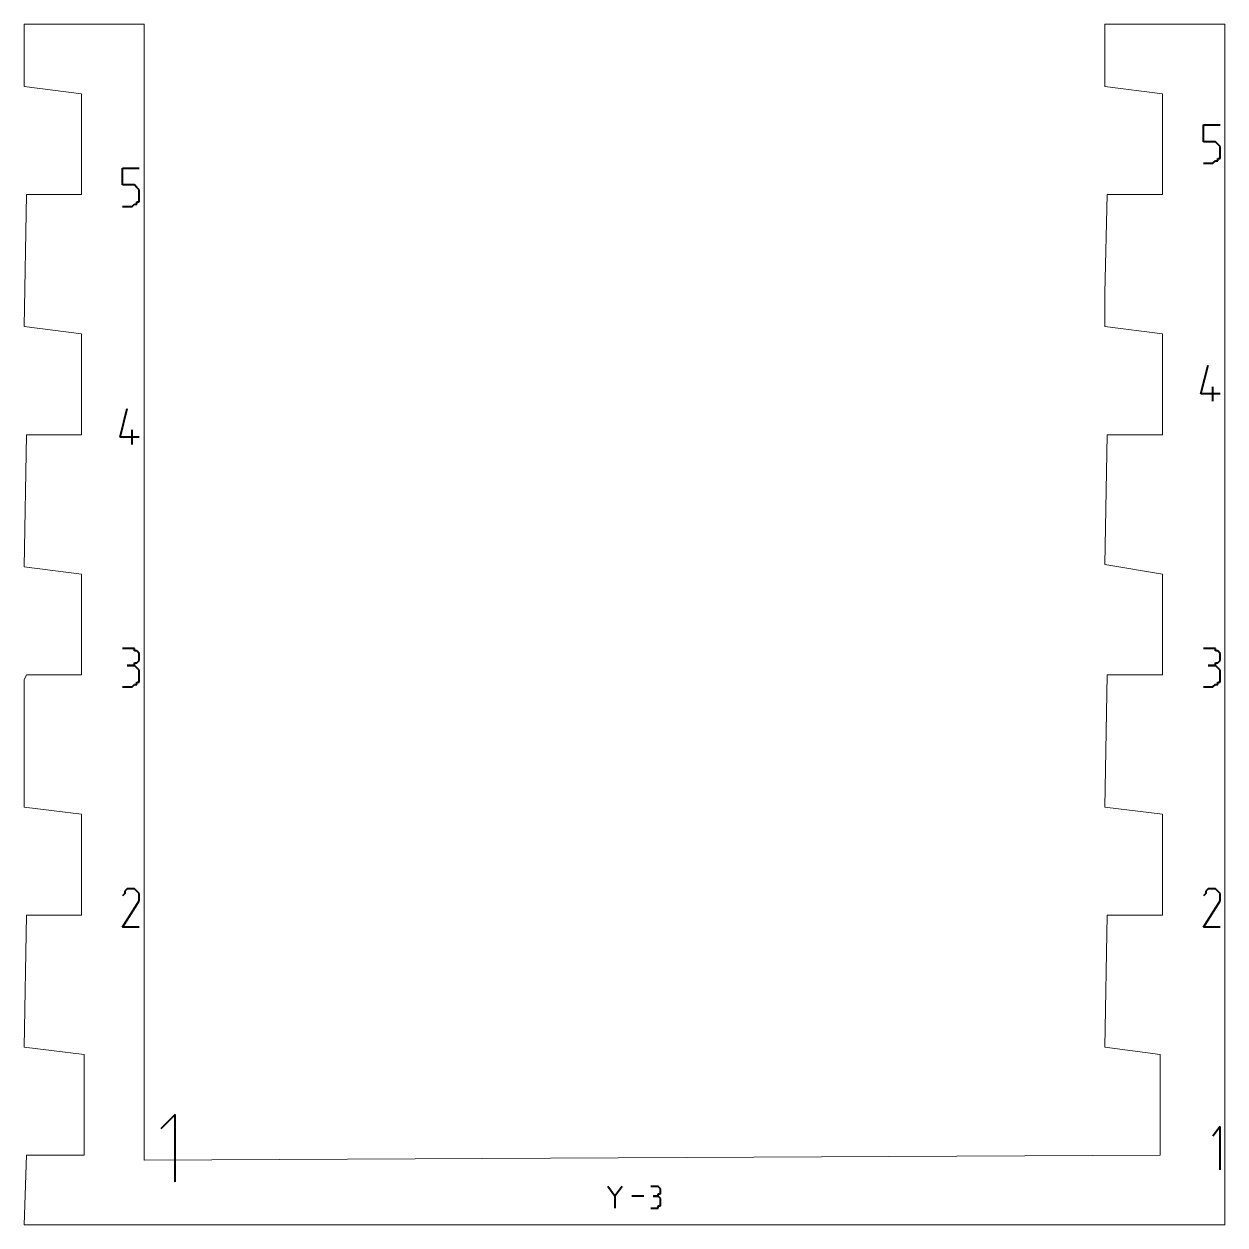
# Model space of a CAD drawing. Header units: centimetres. Extents: x -7.4 to 8.2, y -13 to 13.3.
# Drawn here: x -7.41 to -2.4, y -13 to -8 of the extents above; entities that cross this region are included whole.
import ezdxf

# ---------------------------------------------------------------- set-up
doc = ezdxf.new("R2010")
doc.units = ezdxf.units.CM
doc.header["$MEASUREMENT"] = 0
doc.layers.add('layer 1', color=7, linetype='Continuous')

msp = doc.modelspace()

# ---------------------------------------------------------------- linework, layer by layer
at = {"layer": 'layer 1', "color": 5, "lineweight": 13}
for points in [[(-6.90505, -8.00295), (-6.90505, -8.00295), (-7.40511, -8.00295), (-7.40511, -8.00295)], [(-7.40511, -8.00295), (-7.40511, -8.00295), (-7.40511, -8.26303), (-7.40511, -8.26303)], [(-6.90505, -10.25296), (-6.90505, -10.25296), (-6.90505, -8.00295), (-6.90505, -8.00295)], [(-2.40475, -8.00295), (-2.40475, -8.00295), (-2.90482, -8.00295), (-2.90482, -8.00295)], [(-2.90482, -8.00295), (-2.90482, -8.00295), (-2.90482, -8.26303), (-2.90482, -8.26303)], [(-2.40475, -10.503), (-2.40475, -10.503), (-2.40475, -8.00295), (-2.40475, -8.00295)], [(-7.40511, -8.26303), (-7.40511, -8.26303), (-7.16514, -8.29293), (-7.16514, -8.29293)], [(-7.16514, -8.29293), (-7.16514, -8.29293), (-7.16514, -8.71309), (-7.16514, -8.71309)], [(-2.90482, -8.26303), (-2.90482, -8.26303), (-2.66484, -8.29293), (-2.66484, -8.29293)], [(-2.66484, -8.29293), (-2.66484, -8.29293), (-2.66484, -8.71309), (-2.66484, -8.71309)], [(-7.39533, -8.71309), (-7.39533, -8.71309), (-7.40511, -9.26289), (-7.40511, -9.26289)], [(-7.16514, -8.71309), (-7.16514, -8.71309), (-7.39533, -8.71309), (-7.39533, -8.71309)], [(-2.89476, -8.71309), (-2.89476, -8.71309), (-2.90482, -9.12293), (-2.90482, -9.12293)], [(-2.66484, -8.71309), (-2.66484, -8.71309), (-2.89476, -8.71309), (-2.89476, -8.71309)], [(-2.90482, -9.12293), (-2.90482, -9.12293), (-2.90482, -9.26289), (-2.90482, -9.26289)], [(-7.40511, -9.26289), (-7.40511, -9.26289), (-7.16514, -9.29306), (-7.16514, -9.29306)], [(-7.16514, -9.29306), (-7.16514, -9.29306), (-7.16514, -9.71295), (-7.16514, -9.71295)], [(-2.90482, -9.26289), (-2.90482, -9.26289), (-2.66484, -9.29306), (-2.66484, -9.29306)], [(-2.66484, -9.29306), (-2.66484, -9.29306), (-2.66484, -9.71295), (-2.66484, -9.71295)], [(-7.39533, -9.71295), (-7.39533, -9.71295), (-7.40511, -10.26302), (-7.40511, -10.26302)], [(-7.16514, -9.71295), (-7.16514, -9.71295), (-7.39533, -9.71295), (-7.39533, -9.71295)], [(-2.89476, -9.71295), (-2.89476, -9.71295), (-2.90482, -10.25296), (-2.90482, -10.25296)], [(-2.66484, -9.71295), (-2.66484, -9.71295), (-2.89476, -9.71295), (-2.89476, -9.71295)], [(-7.40511, -10.26302), (-7.40511, -10.26302), (-7.16514, -10.29318), (-7.16514, -10.29318)], [(-7.16514, -10.29318), (-7.16514, -10.29318), (-7.16514, -10.71307), (-7.16514, -10.71307)], [(-6.90505, -12.50325), (-6.90505, -12.50325), (-6.90505, -10.25296), (-6.90505, -10.25296)], [(-2.90482, -10.25296), (-2.90482, -10.25296), (-2.66484, -10.29318), (-2.66484, -10.29318)], [(-2.66484, -10.29318), (-2.66484, -10.29318), (-2.66484, -10.71307), (-2.66484, -10.71307)], [(-2.40475, -13.00304), (-2.40475, -13.00304), (-2.40475, -10.503), (-2.40475, -10.503)], [(-7.39533, -10.71307), (-7.39533, -10.71307), (-7.40511, -10.73318), (-7.40511, -10.73318)], [(-7.40511, -10.73318), (-7.40511, -10.73318), (-7.40511, -11.26314), (-7.40511, -11.26314)], [(-7.16514, -10.71307), (-7.16514, -10.71307), (-7.39533, -10.71307), (-7.39533, -10.71307)], [(-2.89476, -10.71307), (-2.89476, -10.71307), (-2.90482, -11.26314), (-2.90482, -11.26314)], [(-2.66484, -10.71307), (-2.66484, -10.71307), (-2.89476, -10.71307), (-2.89476, -10.71307)], [(-7.40511, -11.26314), (-7.40511, -11.26314), (-7.16514, -11.29304), (-7.16514, -11.29304)], [(-7.16514, -11.29304), (-7.16514, -11.29304), (-7.16514, -11.7132), (-7.16514, -11.7132)], [(-2.90482, -11.26314), (-2.90482, -11.26314), (-2.66484, -11.29304), (-2.66484, -11.29304)], [(-2.66484, -11.29304), (-2.66484, -11.29304), (-2.66484, -11.7132), (-2.66484, -11.7132)], [(-7.39533, -11.7132), (-7.39533, -11.7132), (-7.40511, -12.263), (-7.40511, -12.263)], [(-7.16514, -11.7132), (-7.16514, -11.7132), (-7.39533, -11.7132), (-7.39533, -11.7132)], [(-2.89476, -11.7132), (-2.89476, -11.7132), (-2.90482, -12.263), (-2.90482, -12.263)], [(-2.66484, -11.7132), (-2.66484, -11.7132), (-2.89476, -11.7132), (-2.89476, -11.7132)], [(-7.40511, -12.263), (-7.40511, -12.263), (-7.15508, -12.29317), (-7.15508, -12.29317)], [(-7.15508, -12.29317), (-7.15508, -12.29317), (-7.15508, -12.71306), (-7.15508, -12.71306)], [(-2.90482, -12.263), (-2.90482, -12.263), (-2.67489, -12.29317), (-2.67489, -12.29317)], [(-2.67489, -12.29317), (-2.67489, -12.29317), (-2.67489, -12.71306), (-2.67489, -12.71306)], [(-6.90505, -12.73317), (-6.90505, -12.73317), (-6.90505, -12.50325), (-6.90505, -12.50325)], [(-7.39533, -12.71306), (-7.39533, -12.71306), (-7.40511, -13.00304), (-7.40511, -13.00304)], [(-7.15508, -12.71306), (-7.15508, -12.71306), (-7.39533, -12.71306), (-7.39533, -12.71306)], [(-2.67489, -12.71306), (-2.67489, -12.71306), (-6.90505, -12.73317), (-6.90505, -12.73317)], [(-7.40511, -13.00304), (-7.40511, -13.00304), (-2.40475, -13.00304), (-2.40475, -13.00304)]]:
    msp.add_open_spline(points, degree=3, dxfattribs=at)
at = {"layer": 'layer 1', "color": 1, "lineweight": 40}
for points in [[(-2.49471, -8.49296), (-2.49471, -8.49296), (-2.49471, -8.42311), (-2.49471, -8.42311)], [(-2.49471, -8.42311), (-2.49471, -8.42311), (-2.42486, -8.42311), (-2.42486, -8.42311)], [(-2.45476, -8.49296), (-2.45476, -8.49296), (-2.49471, -8.49296), (-2.49471, -8.49296)], [(-2.44471, -8.49296), (-2.44471, -8.49296), (-2.45476, -8.49296), (-2.45476, -8.49296)], [(-2.45476, -8.49296), (-2.45476, -8.49296), (-2.45476, -8.49296), (-2.45476, -8.49296)], [(-2.43492, -8.50301), (-2.43492, -8.50301), (-2.44471, -8.49296), (-2.44471, -8.49296)], [(-2.44471, -8.49296), (-2.44471, -8.49296), (-2.44471, -8.49296), (-2.44471, -8.49296)], [(-2.42486, -8.51307), (-2.42486, -8.51307), (-2.43492, -8.50301), (-2.43492, -8.50301)], [(-2.43492, -8.50301), (-2.43492, -8.50301), (-2.43492, -8.50301), (-2.43492, -8.50301)], [(-2.42486, -8.52312), (-2.42486, -8.52312), (-2.42486, -8.51307), (-2.42486, -8.51307)], [(-2.42486, -8.51307), (-2.42486, -8.51307), (-2.42486, -8.51307), (-2.42486, -8.51307)], [(-2.42486, -8.54296), (-2.42486, -8.54296), (-2.42486, -8.52312), (-2.42486, -8.52312)], [(-2.42486, -8.52312), (-2.42486, -8.52312), (-2.42486, -8.52312), (-2.42486, -8.52312)], [(-2.42486, -8.52312), (-2.42486, -8.52312), (-2.42486, -8.52312), (-2.42486, -8.52312)], [(-2.42486, -8.55302), (-2.42486, -8.55302), (-2.42486, -8.54296), (-2.42486, -8.54296)], [(-2.49471, -8.58291), (-2.49471, -8.58291), (-2.45476, -8.58291), (-2.45476, -8.58291)], [(-2.45476, -8.58291), (-2.45476, -8.58291), (-2.44471, -8.57312), (-2.44471, -8.57312)], [(-2.45476, -8.58291), (-2.45476, -8.58291), (-2.45476, -8.58291), (-2.45476, -8.58291)], [(-2.45476, -8.58291), (-2.45476, -8.58291), (-2.45476, -8.58291), (-2.45476, -8.58291)], [(-2.44471, -8.57312), (-2.44471, -8.57312), (-2.44471, -8.57312), (-2.44471, -8.57312)], [(-2.44471, -8.57312), (-2.44471, -8.57312), (-2.43492, -8.57312), (-2.43492, -8.57312)], [(-2.43492, -8.57312), (-2.43492, -8.57312), (-2.43492, -8.56307), (-2.43492, -8.56307)], [(-2.43492, -8.56307), (-2.43492, -8.56307), (-2.42486, -8.56307), (-2.42486, -8.56307)], [(-2.42486, -8.56307), (-2.42486, -8.56307), (-2.42486, -8.55302), (-2.42486, -8.55302)], [(-2.42486, -8.55302), (-2.42486, -8.55302), (-2.42486, -8.55302), (-2.42486, -8.55302)], [(-6.99528, -8.67287), (-6.99528, -8.67287), (-6.99528, -8.60302), (-6.99528, -8.60302)], [(-6.99528, -8.60302), (-6.99528, -8.60302), (-6.92516, -8.60302), (-6.92516, -8.60302)], [(-6.95506, -8.67287), (-6.95506, -8.67287), (-6.99528, -8.67287), (-6.99528, -8.67287)], [(-6.94527, -8.67287), (-6.94527, -8.67287), (-6.95506, -8.67287), (-6.95506, -8.67287)], [(-6.95506, -8.67287), (-6.95506, -8.67287), (-6.95506, -8.67287), (-6.95506, -8.67287)], [(-6.93521, -8.68293), (-6.93521, -8.68293), (-6.94527, -8.67287), (-6.94527, -8.67287)], [(-6.94527, -8.67287), (-6.94527, -8.67287), (-6.94527, -8.67287), (-6.94527, -8.67287)], [(-6.92516, -8.69298), (-6.92516, -8.69298), (-6.93521, -8.68293), (-6.93521, -8.68293)], [(-6.93521, -8.68293), (-6.93521, -8.68293), (-6.93521, -8.68293), (-6.93521, -8.68293)], [(-6.92516, -8.70304), (-6.92516, -8.70304), (-6.92516, -8.69298), (-6.92516, -8.69298)], [(-6.92516, -8.69298), (-6.92516, -8.69298), (-6.92516, -8.69298), (-6.92516, -8.69298)], [(-6.93521, -8.75304), (-6.93521, -8.75304), (-6.93521, -8.74299), (-6.93521, -8.74299)], [(-6.93521, -8.74299), (-6.93521, -8.74299), (-6.92516, -8.74299), (-6.92516, -8.74299)], [(-6.92516, -8.72288), (-6.92516, -8.72288), (-6.92516, -8.70304), (-6.92516, -8.70304)], [(-6.92516, -8.70304), (-6.92516, -8.70304), (-6.92516, -8.70304), (-6.92516, -8.70304)], [(-6.92516, -8.70304), (-6.92516, -8.70304), (-6.92516, -8.70304), (-6.92516, -8.70304)], [(-6.92516, -8.73293), (-6.92516, -8.73293), (-6.92516, -8.72288), (-6.92516, -8.72288)], [(-6.92516, -8.74299), (-6.92516, -8.74299), (-6.92516, -8.73293), (-6.92516, -8.73293)], [(-6.92516, -8.73293), (-6.92516, -8.73293), (-6.92516, -8.73293), (-6.92516, -8.73293)], [(-6.99528, -8.7631), (-6.99528, -8.7631), (-6.95506, -8.7631), (-6.95506, -8.7631)], [(-6.95506, -8.7631), (-6.95506, -8.7631), (-6.94527, -8.75304), (-6.94527, -8.75304)], [(-6.95506, -8.7631), (-6.95506, -8.7631), (-6.95506, -8.7631), (-6.95506, -8.7631)], [(-6.95506, -8.7631), (-6.95506, -8.7631), (-6.95506, -8.7631), (-6.95506, -8.7631)], [(-6.94527, -8.75304), (-6.94527, -8.75304), (-6.94527, -8.75304), (-6.94527, -8.75304)], [(-6.94527, -8.75304), (-6.94527, -8.75304), (-6.93521, -8.75304), (-6.93521, -8.75304)], [(-2.50477, -9.54309), (-2.50477, -9.54309), (-2.47487, -9.42297), (-2.47487, -9.42297)], [(-2.42486, -9.54309), (-2.42486, -9.54309), (-2.50477, -9.54309), (-2.50477, -9.54309)], [(-2.45476, -9.57299), (-2.45476, -9.57299), (-2.45476, -9.51293), (-2.45476, -9.51293)], [(-7.00506, -9.723), (-7.00506, -9.723), (-6.97517, -9.60315), (-6.97517, -9.60315)], [(-6.95506, -9.75317), (-6.95506, -9.75317), (-6.95506, -9.69311), (-6.95506, -9.69311)], [(-6.92516, -9.723), (-6.92516, -9.723), (-7.00506, -9.723), (-7.00506, -9.723)], [(-6.95506, -10.60301), (-6.95506, -10.60301), (-6.99528, -10.60301), (-6.99528, -10.60301)], [(-6.94527, -10.60301), (-6.94527, -10.60301), (-6.95506, -10.60301), (-6.95506, -10.60301)], [(-6.95506, -10.60301), (-6.95506, -10.60301), (-6.95506, -10.60301), (-6.95506, -10.60301)], [(-6.94527, -10.61306), (-6.94527, -10.61306), (-6.94527, -10.60301), (-6.94527, -10.60301)], [(-6.93521, -10.61306), (-6.93521, -10.61306), (-6.94527, -10.61306), (-6.94527, -10.61306)], [(-6.92516, -10.62312), (-6.92516, -10.62312), (-6.93521, -10.61306), (-6.93521, -10.61306)], [(-6.93521, -10.61306), (-6.93521, -10.61306), (-6.93521, -10.61306), (-6.93521, -10.61306)], [(-6.92516, -10.63317), (-6.92516, -10.63317), (-6.92516, -10.62312), (-6.92516, -10.62312)], [(-6.92516, -10.62312), (-6.92516, -10.62312), (-6.92516, -10.62312), (-6.92516, -10.62312)], [(-6.92516, -10.64296), (-6.92516, -10.64296), (-6.92516, -10.63317), (-6.92516, -10.63317)], [(-6.92516, -10.63317), (-6.92516, -10.63317), (-6.92516, -10.63317), (-6.92516, -10.63317)], [(-6.92516, -10.63317), (-6.92516, -10.63317), (-6.92516, -10.63317), (-6.92516, -10.63317)], [(-6.92516, -10.65301), (-6.92516, -10.65301), (-6.92516, -10.64296), (-6.92516, -10.64296)], [(-2.45476, -10.60301), (-2.45476, -10.60301), (-2.49471, -10.60301), (-2.49471, -10.60301)], [(-2.44471, -10.60301), (-2.44471, -10.60301), (-2.45476, -10.60301), (-2.45476, -10.60301)], [(-2.45476, -10.60301), (-2.45476, -10.60301), (-2.45476, -10.60301), (-2.45476, -10.60301)], [(-2.44471, -10.61306), (-2.44471, -10.61306), (-2.44471, -10.60301), (-2.44471, -10.60301)], [(-2.43492, -10.61306), (-2.43492, -10.61306), (-2.44471, -10.61306), (-2.44471, -10.61306)], [(-2.42486, -10.62312), (-2.42486, -10.62312), (-2.43492, -10.61306), (-2.43492, -10.61306)], [(-2.43492, -10.61306), (-2.43492, -10.61306), (-2.43492, -10.61306), (-2.43492, -10.61306)], [(-2.42486, -10.63317), (-2.42486, -10.63317), (-2.42486, -10.62312), (-2.42486, -10.62312)], [(-2.42486, -10.62312), (-2.42486, -10.62312), (-2.42486, -10.62312), (-2.42486, -10.62312)], [(-2.42486, -10.64296), (-2.42486, -10.64296), (-2.42486, -10.63317), (-2.42486, -10.63317)], [(-2.42486, -10.63317), (-2.42486, -10.63317), (-2.42486, -10.63317), (-2.42486, -10.63317)], [(-2.42486, -10.63317), (-2.42486, -10.63317), (-2.42486, -10.63317), (-2.42486, -10.63317)], [(-2.42486, -10.65301), (-2.42486, -10.65301), (-2.42486, -10.64296), (-2.42486, -10.64296)], [(-6.95506, -10.67312), (-6.95506, -10.67312), (-6.97517, -10.67312), (-6.97517, -10.67312)], [(-6.97517, -10.67312), (-6.97517, -10.67312), (-6.95506, -10.67312), (-6.95506, -10.67312)], [(-6.94527, -10.67312), (-6.94527, -10.67312), (-6.95506, -10.67312), (-6.95506, -10.67312)], [(-6.95506, -10.67312), (-6.95506, -10.67312), (-6.95506, -10.67312), (-6.95506, -10.67312)], [(-6.95506, -10.67312), (-6.95506, -10.67312), (-6.95506, -10.67312), (-6.95506, -10.67312)], [(-6.95506, -10.67312), (-6.95506, -10.67312), (-6.95506, -10.67312), (-6.95506, -10.67312)], [(-6.95506, -10.67312), (-6.95506, -10.67312), (-6.94527, -10.67312), (-6.94527, -10.67312)], [(-6.94527, -10.67312), (-6.94527, -10.67312), (-6.94527, -10.66307), (-6.94527, -10.66307)], [(-6.94527, -10.66307), (-6.94527, -10.66307), (-6.93521, -10.66307), (-6.93521, -10.66307)], [(-6.93521, -10.68318), (-6.93521, -10.68318), (-6.94527, -10.67312), (-6.94527, -10.67312)], [(-6.94527, -10.67312), (-6.94527, -10.67312), (-6.94527, -10.67312), (-6.94527, -10.67312)], [(-6.93521, -10.66307), (-6.93521, -10.66307), (-6.92516, -10.65301), (-6.92516, -10.65301)], [(-6.93521, -10.66307), (-6.93521, -10.66307), (-6.93521, -10.66307), (-6.93521, -10.66307)], [(-6.92516, -10.69297), (-6.92516, -10.69297), (-6.93521, -10.68318), (-6.93521, -10.68318)], [(-6.93521, -10.68318), (-6.93521, -10.68318), (-6.93521, -10.68318), (-6.93521, -10.68318)], [(-6.92516, -10.65301), (-6.92516, -10.65301), (-6.92516, -10.65301), (-6.92516, -10.65301)], [(-6.92516, -10.70302), (-6.92516, -10.70302), (-6.92516, -10.69297), (-6.92516, -10.69297)], [(-6.92516, -10.69297), (-6.92516, -10.69297), (-6.92516, -10.69297), (-6.92516, -10.69297)], [(-2.45476, -10.67312), (-2.45476, -10.67312), (-2.47487, -10.67312), (-2.47487, -10.67312)], [(-2.47487, -10.67312), (-2.47487, -10.67312), (-2.45476, -10.67312), (-2.45476, -10.67312)], [(-2.44471, -10.67312), (-2.44471, -10.67312), (-2.45476, -10.67312), (-2.45476, -10.67312)], [(-2.45476, -10.67312), (-2.45476, -10.67312), (-2.45476, -10.67312), (-2.45476, -10.67312)], [(-2.45476, -10.67312), (-2.45476, -10.67312), (-2.45476, -10.67312), (-2.45476, -10.67312)], [(-2.45476, -10.67312), (-2.45476, -10.67312), (-2.45476, -10.67312), (-2.45476, -10.67312)], [(-2.45476, -10.67312), (-2.45476, -10.67312), (-2.44471, -10.67312), (-2.44471, -10.67312)], [(-2.44471, -10.67312), (-2.44471, -10.67312), (-2.44471, -10.66307), (-2.44471, -10.66307)], [(-2.44471, -10.66307), (-2.44471, -10.66307), (-2.43492, -10.66307), (-2.43492, -10.66307)], [(-2.43492, -10.68318), (-2.43492, -10.68318), (-2.44471, -10.67312), (-2.44471, -10.67312)], [(-2.44471, -10.67312), (-2.44471, -10.67312), (-2.44471, -10.67312), (-2.44471, -10.67312)], [(-2.43492, -10.66307), (-2.43492, -10.66307), (-2.42486, -10.65301), (-2.42486, -10.65301)], [(-2.43492, -10.66307), (-2.43492, -10.66307), (-2.43492, -10.66307), (-2.43492, -10.66307)], [(-2.42486, -10.69297), (-2.42486, -10.69297), (-2.43492, -10.68318), (-2.43492, -10.68318)], [(-2.43492, -10.68318), (-2.43492, -10.68318), (-2.43492, -10.68318), (-2.43492, -10.68318)], [(-2.42486, -10.65301), (-2.42486, -10.65301), (-2.42486, -10.65301), (-2.42486, -10.65301)], [(-2.42486, -10.70302), (-2.42486, -10.70302), (-2.42486, -10.69297), (-2.42486, -10.69297)], [(-2.42486, -10.69297), (-2.42486, -10.69297), (-2.42486, -10.69297), (-2.42486, -10.69297)], [(-6.93521, -10.75303), (-6.93521, -10.75303), (-6.93521, -10.74297), (-6.93521, -10.74297)], [(-6.93521, -10.74297), (-6.93521, -10.74297), (-6.92516, -10.74297), (-6.92516, -10.74297)], [(-6.92516, -10.72313), (-6.92516, -10.72313), (-6.92516, -10.70302), (-6.92516, -10.70302)], [(-6.92516, -10.70302), (-6.92516, -10.70302), (-6.92516, -10.70302), (-6.92516, -10.70302)], [(-6.92516, -10.70302), (-6.92516, -10.70302), (-6.92516, -10.70302), (-6.92516, -10.70302)], [(-6.92516, -10.73318), (-6.92516, -10.73318), (-6.92516, -10.72313), (-6.92516, -10.72313)], [(-6.92516, -10.74297), (-6.92516, -10.74297), (-6.92516, -10.73318), (-6.92516, -10.73318)], [(-6.92516, -10.73318), (-6.92516, -10.73318), (-6.92516, -10.73318), (-6.92516, -10.73318)], [(-2.43492, -10.75303), (-2.43492, -10.75303), (-2.43492, -10.74297), (-2.43492, -10.74297)], [(-2.43492, -10.74297), (-2.43492, -10.74297), (-2.42486, -10.74297), (-2.42486, -10.74297)], [(-2.42486, -10.72313), (-2.42486, -10.72313), (-2.42486, -10.70302), (-2.42486, -10.70302)], [(-2.42486, -10.70302), (-2.42486, -10.70302), (-2.42486, -10.70302), (-2.42486, -10.70302)], [(-2.42486, -10.70302), (-2.42486, -10.70302), (-2.42486, -10.70302), (-2.42486, -10.70302)], [(-2.42486, -10.73318), (-2.42486, -10.73318), (-2.42486, -10.72313), (-2.42486, -10.72313)], [(-2.42486, -10.74297), (-2.42486, -10.74297), (-2.42486, -10.73318), (-2.42486, -10.73318)], [(-2.42486, -10.73318), (-2.42486, -10.73318), (-2.42486, -10.73318), (-2.42486, -10.73318)], [(-6.99528, -10.76308), (-6.99528, -10.76308), (-6.95506, -10.76308), (-6.95506, -10.76308)], [(-6.95506, -10.76308), (-6.95506, -10.76308), (-6.94527, -10.75303), (-6.94527, -10.75303)], [(-6.95506, -10.76308), (-6.95506, -10.76308), (-6.95506, -10.76308), (-6.95506, -10.76308)], [(-6.95506, -10.76308), (-6.95506, -10.76308), (-6.95506, -10.76308), (-6.95506, -10.76308)], [(-6.94527, -10.75303), (-6.94527, -10.75303), (-6.94527, -10.75303), (-6.94527, -10.75303)], [(-6.94527, -10.75303), (-6.94527, -10.75303), (-6.93521, -10.75303), (-6.93521, -10.75303)], [(-2.49471, -10.76308), (-2.49471, -10.76308), (-2.45476, -10.76308), (-2.45476, -10.76308)], [(-2.45476, -10.76308), (-2.45476, -10.76308), (-2.44471, -10.75303), (-2.44471, -10.75303)], [(-2.45476, -10.76308), (-2.45476, -10.76308), (-2.45476, -10.76308), (-2.45476, -10.76308)], [(-2.45476, -10.76308), (-2.45476, -10.76308), (-2.45476, -10.76308), (-2.45476, -10.76308)], [(-2.44471, -10.75303), (-2.44471, -10.75303), (-2.44471, -10.75303), (-2.44471, -10.75303)], [(-2.44471, -10.75303), (-2.44471, -10.75303), (-2.43492, -10.75303), (-2.43492, -10.75303)], [(-6.98522, -11.62298), (-6.98522, -11.62298), (-6.99528, -11.63303), (-6.99528, -11.63303)], [(-6.97517, -11.60313), (-6.97517, -11.60313), (-6.98522, -11.61319), (-6.98522, -11.61319)], [(-6.98522, -11.61319), (-6.98522, -11.61319), (-6.98522, -11.61319), (-6.98522, -11.61319)], [(-6.98522, -11.61319), (-6.98522, -11.61319), (-6.98522, -11.62298), (-6.98522, -11.62298)], [(-6.96511, -11.60313), (-6.96511, -11.60313), (-6.97517, -11.60313), (-6.97517, -11.60313)], [(-6.97517, -11.60313), (-6.97517, -11.60313), (-6.97517, -11.60313), (-6.97517, -11.60313)], [(-6.95506, -11.60313), (-6.95506, -11.60313), (-6.96511, -11.60313), (-6.96511, -11.60313)], [(-6.94527, -11.60313), (-6.94527, -11.60313), (-6.95506, -11.60313), (-6.95506, -11.60313)], [(-6.95506, -11.60313), (-6.95506, -11.60313), (-6.95506, -11.60313), (-6.95506, -11.60313)], [(-6.93521, -11.61319), (-6.93521, -11.61319), (-6.94527, -11.60313), (-6.94527, -11.60313)], [(-6.94527, -11.60313), (-6.94527, -11.60313), (-6.94527, -11.60313), (-6.94527, -11.60313)], [(-6.94527, -11.60313), (-6.94527, -11.60313), (-6.94527, -11.60313), (-6.94527, -11.60313)], [(-6.92516, -11.62298), (-6.92516, -11.62298), (-6.93521, -11.61319), (-6.93521, -11.61319)], [(-6.93521, -11.61319), (-6.93521, -11.61319), (-6.93521, -11.61319), (-6.93521, -11.61319)], [(-6.92516, -11.63303), (-6.92516, -11.63303), (-6.92516, -11.62298), (-6.92516, -11.62298)], [(-6.92516, -11.62298), (-6.92516, -11.62298), (-6.92516, -11.62298), (-6.92516, -11.62298)], [(-6.92516, -11.64308), (-6.92516, -11.64308), (-6.92516, -11.63303), (-6.92516, -11.63303)], [(-6.92516, -11.63303), (-6.92516, -11.63303), (-6.92516, -11.63303), (-6.92516, -11.63303)], [(-6.92516, -11.65314), (-6.92516, -11.65314), (-6.92516, -11.64308), (-6.92516, -11.64308)], [(-2.48492, -11.62298), (-2.48492, -11.62298), (-2.49471, -11.63303), (-2.49471, -11.63303)], [(-2.47487, -11.60313), (-2.47487, -11.60313), (-2.48492, -11.61319), (-2.48492, -11.61319)], [(-2.48492, -11.61319), (-2.48492, -11.61319), (-2.48492, -11.61319), (-2.48492, -11.61319)], [(-2.48492, -11.61319), (-2.48492, -11.61319), (-2.48492, -11.62298), (-2.48492, -11.62298)], [(-2.46481, -11.60313), (-2.46481, -11.60313), (-2.47487, -11.60313), (-2.47487, -11.60313)], [(-2.47487, -11.60313), (-2.47487, -11.60313), (-2.47487, -11.60313), (-2.47487, -11.60313)], [(-2.45476, -11.60313), (-2.45476, -11.60313), (-2.46481, -11.60313), (-2.46481, -11.60313)], [(-2.44471, -11.60313), (-2.44471, -11.60313), (-2.45476, -11.60313), (-2.45476, -11.60313)], [(-2.45476, -11.60313), (-2.45476, -11.60313), (-2.45476, -11.60313), (-2.45476, -11.60313)], [(-2.43492, -11.61319), (-2.43492, -11.61319), (-2.44471, -11.60313), (-2.44471, -11.60313)], [(-2.44471, -11.60313), (-2.44471, -11.60313), (-2.44471, -11.60313), (-2.44471, -11.60313)], [(-2.44471, -11.60313), (-2.44471, -11.60313), (-2.44471, -11.60313), (-2.44471, -11.60313)], [(-2.42486, -11.62298), (-2.42486, -11.62298), (-2.43492, -11.61319), (-2.43492, -11.61319)], [(-2.43492, -11.61319), (-2.43492, -11.61319), (-2.43492, -11.61319), (-2.43492, -11.61319)], [(-2.42486, -11.63303), (-2.42486, -11.63303), (-2.42486, -11.62298), (-2.42486, -11.62298)], [(-2.42486, -11.62298), (-2.42486, -11.62298), (-2.42486, -11.62298), (-2.42486, -11.62298)], [(-2.42486, -11.64308), (-2.42486, -11.64308), (-2.42486, -11.63303), (-2.42486, -11.63303)], [(-2.42486, -11.63303), (-2.42486, -11.63303), (-2.42486, -11.63303), (-2.42486, -11.63303)], [(-2.42486, -11.65314), (-2.42486, -11.65314), (-2.42486, -11.64308), (-2.42486, -11.64308)], [(-6.99528, -11.76321), (-6.99528, -11.76321), (-6.92516, -11.65314), (-6.92516, -11.65314)], [(-6.92516, -11.65314), (-6.92516, -11.65314), (-6.92516, -11.65314), (-6.92516, -11.65314)], [(-6.92516, -11.65314), (-6.92516, -11.65314), (-6.92516, -11.65314), (-6.92516, -11.65314)], [(-6.92516, -11.65314), (-6.92516, -11.65314), (-6.92516, -11.65314), (-6.92516, -11.65314)], [(-6.92516, -11.65314), (-6.92516, -11.65314), (-6.92516, -11.65314), (-6.92516, -11.65314)], [(-6.92516, -11.65314), (-6.92516, -11.65314), (-6.92516, -11.65314), (-6.92516, -11.65314)], [(-6.92516, -11.65314), (-6.92516, -11.65314), (-6.92516, -11.65314), (-6.92516, -11.65314)], [(-6.92516, -11.65314), (-6.92516, -11.65314), (-6.92516, -11.65314), (-6.92516, -11.65314)], [(-6.92516, -11.65314), (-6.92516, -11.65314), (-6.92516, -11.65314), (-6.92516, -11.65314)], [(-6.92516, -11.65314), (-6.92516, -11.65314), (-6.92516, -11.65314), (-6.92516, -11.65314)], [(-6.92516, -11.65314), (-6.92516, -11.65314), (-6.92516, -11.65314), (-6.92516, -11.65314)], [(-6.92516, -11.65314), (-6.92516, -11.65314), (-6.92516, -11.65314), (-6.92516, -11.65314)], [(-6.92516, -11.65314), (-6.92516, -11.65314), (-6.92516, -11.65314), (-6.92516, -11.65314)], [(-2.49471, -11.76321), (-2.49471, -11.76321), (-2.42486, -11.65314), (-2.42486, -11.65314)], [(-2.42486, -11.65314), (-2.42486, -11.65314), (-2.42486, -11.65314), (-2.42486, -11.65314)], [(-2.42486, -11.65314), (-2.42486, -11.65314), (-2.42486, -11.65314), (-2.42486, -11.65314)], [(-2.42486, -11.65314), (-2.42486, -11.65314), (-2.42486, -11.65314), (-2.42486, -11.65314)], [(-2.42486, -11.65314), (-2.42486, -11.65314), (-2.42486, -11.65314), (-2.42486, -11.65314)], [(-2.42486, -11.65314), (-2.42486, -11.65314), (-2.42486, -11.65314), (-2.42486, -11.65314)], [(-2.42486, -11.65314), (-2.42486, -11.65314), (-2.42486, -11.65314), (-2.42486, -11.65314)], [(-2.42486, -11.65314), (-2.42486, -11.65314), (-2.42486, -11.65314), (-2.42486, -11.65314)], [(-2.42486, -11.65314), (-2.42486, -11.65314), (-2.42486, -11.65314), (-2.42486, -11.65314)], [(-2.42486, -11.65314), (-2.42486, -11.65314), (-2.42486, -11.65314), (-2.42486, -11.65314)], [(-2.42486, -11.65314), (-2.42486, -11.65314), (-2.42486, -11.65314), (-2.42486, -11.65314)], [(-2.42486, -11.65314), (-2.42486, -11.65314), (-2.42486, -11.65314), (-2.42486, -11.65314)], [(-2.42486, -11.65314), (-2.42486, -11.65314), (-2.42486, -11.65314), (-2.42486, -11.65314)], [(-6.92516, -11.76321), (-6.92516, -11.76321), (-6.99528, -11.76321), (-6.99528, -11.76321)], [(-2.42486, -11.76321), (-2.42486, -11.76321), (-2.49471, -11.76321), (-2.49471, -11.76321)], [(-6.77514, -12.5432), (-6.77514, -12.5432), (-6.8352, -12.60326), (-6.8352, -12.60326)], [(-6.77514, -12.82313), (-6.77514, -12.82313), (-6.77514, -12.5432), (-6.77514, -12.5432)], [(-2.42486, -12.5932), (-2.42486, -12.5932), (-2.45476, -12.63316), (-2.45476, -12.63316)], [(-2.42486, -12.77312), (-2.42486, -12.77312), (-2.42486, -12.5932), (-2.42486, -12.5932)], [(-4.94502, -12.88319), (-4.94502, -12.88319), (-4.97492, -12.84323), (-4.97492, -12.84323)], [(-4.91512, -12.84323), (-4.91512, -12.84323), (-4.94502, -12.88319), (-4.94502, -12.88319)], [(-4.77489, -12.84323), (-4.77489, -12.84323), (-4.795, -12.84323), (-4.795, -12.84323)], [(-4.7651, -12.84323), (-4.7651, -12.84323), (-4.77489, -12.84323), (-4.77489, -12.84323)], [(-4.77489, -12.84323), (-4.77489, -12.84323), (-4.77489, -12.84323), (-4.77489, -12.84323)], [(-4.75505, -12.85303), (-4.75505, -12.85303), (-4.7651, -12.84323), (-4.7651, -12.84323)], [(-4.7651, -12.84323), (-4.7651, -12.84323), (-4.7651, -12.84323), (-4.7651, -12.84323)], [(-4.7651, -12.84323), (-4.7651, -12.84323), (-4.7651, -12.84323), (-4.7651, -12.84323)], [(-4.7651, -12.84323), (-4.7651, -12.84323), (-4.7651, -12.84323), (-4.7651, -12.84323)], [(-4.94502, -12.88319), (-4.94502, -12.88319), (-4.94502, -12.93319), (-4.94502, -12.93319)], [(-4.8249, -12.88319), (-4.8249, -12.88319), (-4.8749, -12.88319), (-4.8749, -12.88319)], [(-4.77489, -12.88319), (-4.77489, -12.88319), (-4.78495, -12.88319), (-4.78495, -12.88319)], [(-4.78495, -12.88319), (-4.78495, -12.88319), (-4.77489, -12.88319), (-4.77489, -12.88319)], [(-4.7651, -12.88319), (-4.7651, -12.88319), (-4.77489, -12.88319), (-4.77489, -12.88319)], [(-4.77489, -12.88319), (-4.77489, -12.88319), (-4.77489, -12.88319), (-4.77489, -12.88319)], [(-4.77489, -12.88319), (-4.77489, -12.88319), (-4.77489, -12.88319), (-4.77489, -12.88319)], [(-4.77489, -12.88319), (-4.77489, -12.88319), (-4.77489, -12.88319), (-4.77489, -12.88319)], [(-4.77489, -12.88319), (-4.77489, -12.88319), (-4.7651, -12.88319), (-4.7651, -12.88319)], [(-4.7651, -12.88319), (-4.7651, -12.88319), (-4.7651, -12.87313), (-4.7651, -12.87313)], [(-4.7651, -12.87313), (-4.7651, -12.87313), (-4.7651, -12.87313), (-4.7651, -12.87313)], [(-4.7651, -12.87313), (-4.7651, -12.87313), (-4.7651, -12.87313), (-4.7651, -12.87313)], [(-4.7651, -12.87313), (-4.7651, -12.87313), (-4.75505, -12.87313), (-4.75505, -12.87313)], [(-4.75505, -12.89324), (-4.75505, -12.89324), (-4.7651, -12.88319), (-4.7651, -12.88319)], [(-4.7651, -12.88319), (-4.7651, -12.88319), (-4.7651, -12.88319), (-4.7651, -12.88319)], [(-4.7651, -12.88319), (-4.7651, -12.88319), (-4.7651, -12.88319), (-4.7651, -12.88319)], [(-4.7651, -12.88319), (-4.7651, -12.88319), (-4.7651, -12.88319), (-4.7651, -12.88319)], [(-4.75505, -12.86308), (-4.75505, -12.86308), (-4.75505, -12.85303), (-4.75505, -12.85303)], [(-4.75505, -12.85303), (-4.75505, -12.85303), (-4.75505, -12.85303), (-4.75505, -12.85303)], [(-4.75505, -12.85303), (-4.75505, -12.85303), (-4.75505, -12.85303), (-4.75505, -12.85303)], [(-4.75505, -12.87313), (-4.75505, -12.87313), (-4.75505, -12.86308), (-4.75505, -12.86308)], [(-4.75505, -12.86308), (-4.75505, -12.86308), (-4.75505, -12.86308), (-4.75505, -12.86308)], [(-4.75505, -12.86308), (-4.75505, -12.86308), (-4.75505, -12.86308), (-4.75505, -12.86308)], [(-4.75505, -12.86308), (-4.75505, -12.86308), (-4.75505, -12.86308), (-4.75505, -12.86308)], [(-4.75505, -12.90303), (-4.75505, -12.90303), (-4.75505, -12.89324), (-4.75505, -12.89324)], [(-4.75505, -12.89324), (-4.75505, -12.89324), (-4.75505, -12.89324), (-4.75505, -12.89324)], [(-4.75505, -12.89324), (-4.75505, -12.89324), (-4.75505, -12.89324), (-4.75505, -12.89324)], [(-4.795, -12.93319), (-4.795, -12.93319), (-4.77489, -12.93319), (-4.77489, -12.93319)], [(-4.77489, -12.93319), (-4.77489, -12.93319), (-4.77489, -12.93319), (-4.77489, -12.93319)], [(-4.77489, -12.93319), (-4.77489, -12.93319), (-4.77489, -12.93319), (-4.77489, -12.93319)], [(-4.77489, -12.93319), (-4.77489, -12.93319), (-4.7651, -12.93319), (-4.7651, -12.93319)], [(-4.7651, -12.93319), (-4.7651, -12.93319), (-4.7651, -12.92314), (-4.7651, -12.92314)], [(-4.7651, -12.92314), (-4.7651, -12.92314), (-4.7651, -12.92314), (-4.7651, -12.92314)], [(-4.7651, -12.92314), (-4.7651, -12.92314), (-4.7651, -12.92314), (-4.7651, -12.92314)], [(-4.7651, -12.92314), (-4.7651, -12.92314), (-4.75505, -12.92314), (-4.75505, -12.92314)], [(-4.75505, -12.91308), (-4.75505, -12.91308), (-4.75505, -12.90303), (-4.75505, -12.90303)], [(-4.75505, -12.90303), (-4.75505, -12.90303), (-4.75505, -12.90303), (-4.75505, -12.90303)], [(-4.75505, -12.92314), (-4.75505, -12.92314), (-4.75505, -12.91308), (-4.75505, -12.91308)], [(-4.75505, -12.91308), (-4.75505, -12.91308), (-4.75505, -12.91308), (-4.75505, -12.91308)], [(-4.75505, -12.91308), (-4.75505, -12.91308), (-4.75505, -12.91308), (-4.75505, -12.91308)]]:
    msp.add_open_spline(points, degree=3, dxfattribs=at)

doc.saveas('drawing.dxf')
